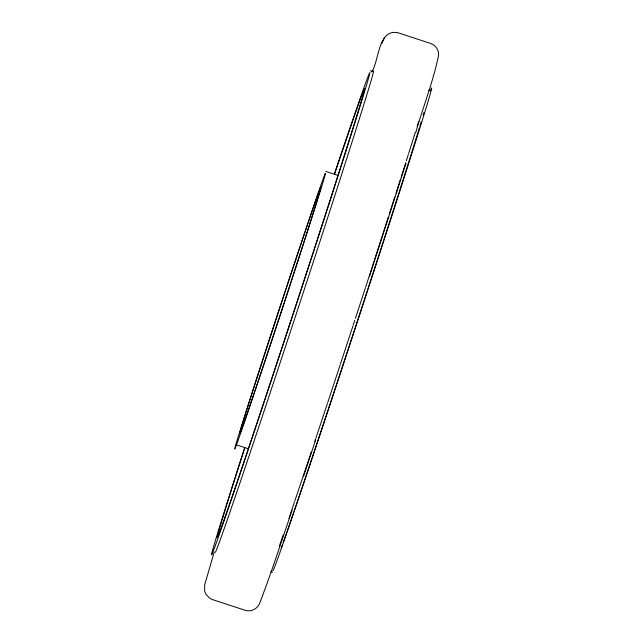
<?xml version="1.0" encoding="UTF-8"?>
<svg xmlns="http://www.w3.org/2000/svg" width="643" height="643" viewBox="0 0 643 643"><rect width="100%" height="100%" fill="white"/><g stroke="black" fill="none" stroke-linecap="round" stroke-linejoin="round"><path stroke-width="0.96" d="M214.24 551.991L204.739 584.6L204.611 590.941L205.607 593.778L209.594 598.223L212.303 599.525L245.16 610.295C251.357 612.393 258.277 608.374 260.069 602.186C271.724 571.828 281.594 540.827 292.195 510.1M415.836 132.313C423.126 106.537 433.358 81.315 438.622 55.057C438.872 49.969 435.528 45.09 430.697 43.475L397.84 32.705C377.658 28.734 379.249 61.543 371.582 72.048M406.006 163.234L369.54 276.177M303.424 476.672L315.713 439.812M381.87 43.394L384.61 37.35M370.4 70.738L373.133 71.638A253.559 2.451 -71.8 0 1 291.818 327.416A253.559 2.451 -71.8 0 1 215.292 552.208M428.479 90.253L430.304 90.848A253.559 2.451 -71.8 0 1 351.858 338.515A253.559 2.451 -71.8 0 1 272.889 570.63M325.776 171.4L338.13 175.443M236.118 444.739L248.471 448.79M270.775 571.659L272.6 572.262M423.85 112.654A236.27 2.283 -71.8 0 1 423.134 115.169M421.157 121.84A236.27 2.283 -71.8 0 1 419.903 126.012M419.349 127.82A236.27 2.283 -71.8 0 1 402.309 182.202M402.028 183.094A236.27 2.283 -71.8 0 1 370.786 280.035M370.481 280.959A236.27 2.283 -71.8 0 1 346.971 352.846M346.657 353.787A236.27 2.283 -71.8 0 1 312.289 457.414M311.959 458.395A236.27 2.283 -71.8 0 1 302.58 486.277M302.234 487.298A236.27 2.283 -71.8 0 1 294.213 510.912M293.851 511.965A236.27 2.283 -71.8 0 1 283.153 542.708M282.349 544.951A236.27 2.283 -71.8 0 1 281.2 548.117M418.657 121.503A253.559 2.451 -71.8 0 1 417.106 126.51M415.314 132.265A253.559 2.451 -71.8 0 1 408.602 153.613M408.321 154.497A253.559 2.451 -71.8 0 1 406.328 160.798M405.741 162.647A253.559 2.451 -71.8 0 1 401.136 177.122M400.501 179.124A253.559 2.451 -71.8 0 1 399.528 182.154M399.239 183.054A253.559 2.451 -71.8 0 1 396.008 193.173M394.794 196.959A253.559 2.451 -71.8 0 1 389.465 213.54M388.276 217.221A253.559 2.451 -71.8 0 1 377.714 249.918M377.425 250.826A253.559 2.451 -71.8 0 1 374.732 259.113M374.13 260.97A253.559 2.451 -71.8 0 1 365.546 287.381M365.24 288.313A253.559 2.451 -71.8 0 1 355.41 318.414M354.791 320.302A253.559 2.451 -71.8 0 1 353.24 325.028M352.935 325.969A253.559 2.451 -71.8 0 1 340.533 363.737M340.227 364.669A253.559 2.451 -71.8 0 1 327.737 402.486M327.416 403.458A253.559 2.451 -71.8 0 1 316.099 437.529M315.793 438.438A253.559 2.451 -71.8 0 1 314.813 441.395M311.244 452.077A253.559 2.451 -71.8 0 1 294.775 501.09M294.43 502.103A253.559 2.451 -71.8 0 1 288.908 518.354M283.201 535A253.559 2.451 -71.8 0 1 279.319 546.188M334.336 174.116A253.559 2.451 -71.8 0 1 352.059 131.759A253.559 2.451 -71.8 0 1 233.827 492.417A253.559 2.451 -71.8 0 1 244.557 447.986M334.609 173.972A236.27 2.283 -71.8 0 1 347.051 146.781A236.27 2.283 -71.8 0 1 238.569 477.677A236.27 2.283 -71.8 0 1 244.814 447.874M252.972 397.069A144.064 1.39 -71.8 0 0 325.374 173.594A144.064 1.39 -71.8 0 0 264.594 353.988A144.064 1.39 -71.8 0 0 252.972 397.069M255.657 388.533A130.24 1.262 -71.8 0 0 321.114 186.518A130.24 1.262 -71.8 0 0 266.17 349.599A130.24 1.262 -71.8 0 0 255.657 388.533"/></g></svg>
